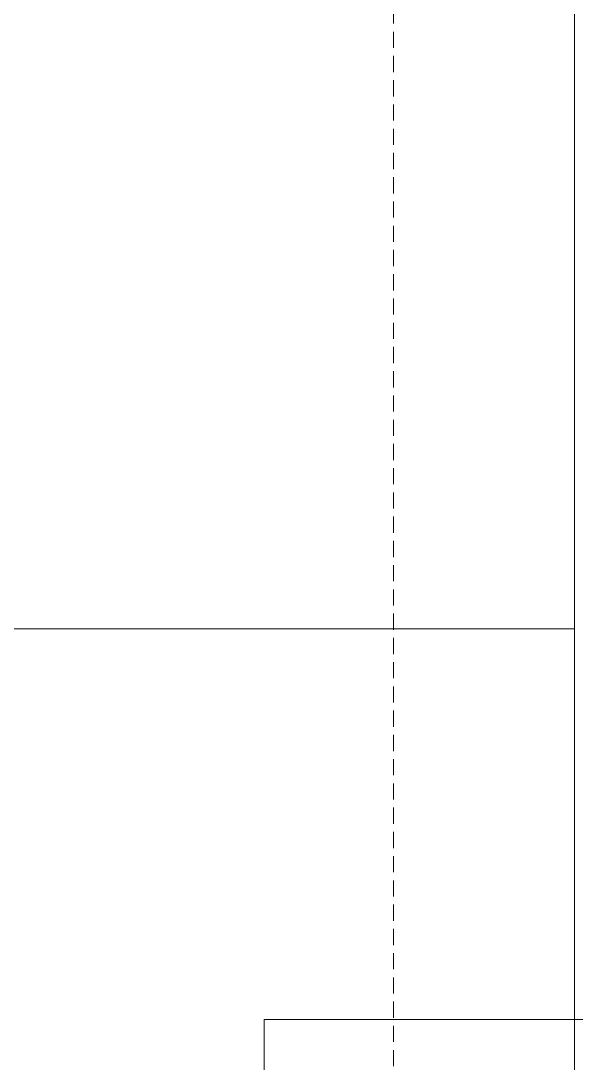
# Model space of a CAD drawing. Extents: x -2012 to 34975, y -1043 to 8321.
# Drawn here: x 33896.7 to 34111.5, y 350.6 to 753.6 of the extents above; entities that cross this region are included whole.
import ezdxf

# ---------------------------------------------------------------- set-up
doc = ezdxf.new("R2010")
doc.units = 0
doc.header["$LTSCALE"] = 25
doc.linetypes.add('HIDDEN', pattern=[0.375, 0.25, -0.125])
for name, color, linetype, lineweight in [('06A', 9, 'Continuous', 9), ('06D', 9, 'Continuous', 9), ('24', 9, 'Continuous', 9)]:
    doc.layers.add(name, color=color, linetype=linetype, lineweight=lineweight)

# ---------------------------------------------------------------- blocks, each defined once
blk = doc.blocks.new('p-aks_vw')
at = {"layer": '24', "ltscale": 2}
for points in [[(5680, 40), (5975, 40)], [(5680, 40), (5680, -257.5)]]:
    blk.add_lwpolyline(points, dxfattribs=at)

msp = doc.modelspace()

# ---------------------------------------------------------------- linework, layer by layer
at = {"layer": '06A'}
for points in [[(34110.84, 207.5), (34110.84, 4027.5)], [(34110.84, 518.5), (33870.84, 518.52)], [(33870.84, 518.52), (34016.84, 518.5)]]:
    msp.add_lwpolyline(points, dxfattribs=at)
at = {"layer": '06D', "linetype": 'HIDDEN'}
msp.add_lwpolyline([(33872.84, 227.5), (33990.84, 227.5), (34040.84, 227.5), (34040.84, 4007.5), (33872.84, 4007.5)], dxfattribs=at)

# ---------------------------------------------------------------- block references
at = {"layer": '24'}
msp.add_blockref('p-aks_vw', (28310.84, 327.5), dxfattribs=at)

doc.saveas('drawing.dxf')
